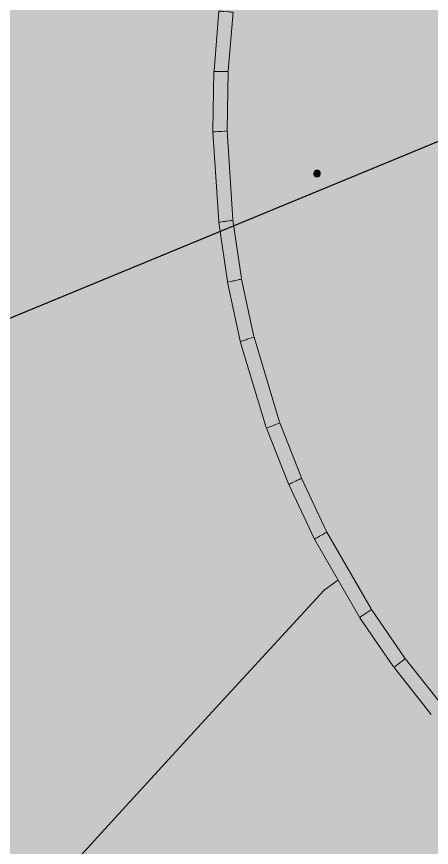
# Model space of a CAD drawing. Header units: millimetres. Extents: x -100577 to 287200, y -212120 to 238461.
# Drawn here: x 26389 to 27695, y 46189 to 48802 of the extents above; entities that cross this region are included whole.
import ezdxf

# ---------------------------------------------------------------- set-up
doc = ezdxf.new("R2010")
doc.units = ezdxf.units.MM
for name, color, linetype, lineweight in [('02_切断（家具）', 8, 'Continuous', 18), ('06_部屋の色', 8, 'Continuous', 0), ('11_見えがかり（家具）', 8, 'Continuous', 9)]:
    doc.layers.add(name, color=color, linetype=linetype, lineweight=lineweight)

msp = doc.modelspace()

# ---------------------------------------------------------------- hatches: boundary and pattern name
at = {"layer": '02_切断（家具）'}
msp.add_hatch(color=8, dxfattribs=at).paths.add_polyline_path([(27340.3, 48318.1), (27340.9, 48317.7), (27341.3, 48317.4), (27341.9, 48316.9), (27342.2, 48316.6), (27342.8, 48316), (27343.1, 48315.6), (27343.5, 48314.9), (27343.8, 48314.5), (27344.2, 48313.7), (27344.4, 48313.2), (27344.7, 48312.3), (27344.9, 48311.8), (27345.1, 48310.9), (27345.2, 48310.3), (27345.2, 48309.4), (27345.2, 48308.8), (27345.2, 48307.9), (27345.1, 48307.3), (27345, 48306.4), (27344.9, 48305.9), (27344.6, 48305.1), (27344.4, 48304.5), (27344.1, 48303.8), (27343.9, 48303.3), (27343.4, 48302.6), (27343.2, 48302.2), (27342.7, 48301.5), (27342.4, 48301.2), (27341.8, 48300.6), (27341.4, 48300.2), (27340.8, 48299.7), (27340.4, 48299.4), (27339.6, 48298.9), (27339.2, 48298.7), (27338.4, 48298.3), (27337.9, 48298.1), (27337, 48297.9), (27336.5, 48297.8), (27335.7, 48297.7), (27335.1, 48297.6), (27334.3, 48297.7), (27333.8, 48297.7), (27333, 48297.8), (27332.5, 48297.9), (27331.7, 48298.2), (27331.2, 48298.4), (27330.5, 48298.7), (27330.1, 48298.9), (27329.5, 48299.4), (27329.1, 48299.6), (27328.5, 48300.2), (27328.2, 48300.5), (27327.7, 48301.1), (27327.3, 48301.5), (27326.9, 48302.2), (27326.6, 48302.6), (27326.2, 48303.4), (27326, 48303.9), (27325.7, 48304.7), (27325.5, 48305.3), (27325.4, 48306.2), (27325.3, 48306.7), (27325.2, 48307.7), (27325.2, 48308.2), (27325.2, 48309.1), (27325.3, 48309.7), (27325.4, 48310.6), (27325.6, 48311.1), (27325.8, 48312), (27326, 48312.5), (27326.3, 48313.3), (27326.6, 48313.7), (27327, 48314.4), (27327.2, 48314.9), (27327.7, 48315.5), (27328, 48315.9), (27328.6, 48316.5), (27329, 48316.8), (27329.6, 48317.4), (27330, 48317.7), (27330.8, 48318.1), (27331.2, 48318.4), (27332.1, 48318.7), (27332.5, 48318.9), (27333.4, 48319.2), (27333.9, 48319.3), (27334.8, 48319.4), (27335.3, 48319.4), (27336.1, 48319.4), (27336.6, 48319.4), (27337.5, 48319.2), (27337.9, 48319.1), (27338.7, 48318.8), (27339.2, 48318.7), (27339.9, 48318.3)])
at = {"layer": '06_部屋の色', "true_color": 0xf6e3a4}
h = msp.add_hatch(color=8, dxfattribs=at)
h.paths.add_polyline_path([(15895.7, 43200.1), (16234.5, 43603.9), (16574.4, 44006.9), (14846.3, 45467.7), (18008.7, 50107.5), (18205.2, 50395.6), (18096.6, 50492.5), (18090.8, 50497.8), (18270.8, 50761.8), (18385, 50659.5), (18569.5, 50930.2), (18461.2, 51027.4), (18455.4, 51032.7), (18635.5, 51297), (18749.5, 51194.3), (18783.6, 51244.4), (18814.7, 51289.9), (20029.8, 53072.7), (19922.5, 53171.3), (19916.7, 53176.7), (20097.5, 53441.8), (20203.1, 53344.4), (20210.4, 53337.7), (20395.6, 53609.4), (20288.6, 53708.4), (20282.8, 53713.8), (20463.7, 53979.2), (20576.4, 53874.6), (20596, 53903.4), (21234.8, 54840.6), (21263.9, 54883.2), (21359.7, 55014.5), (21373.6, 55033.6), (21378.3, 55039.3), (21482.8, 55164.6), (21493.3, 55177.2), (21561.8, 55255.5), (21563.9, 55257.9), (21625.8, 55367.7), (21627.5, 55370.8), (21627.6, 55370.8), (21629.9, 55374.5), (21780.4, 55613.7), (21782.9, 55617), (21953.5, 55837.9), (21956.4, 55840.9), (22147.4, 56044.4), (22150.6, 56047.2), (22360.2, 56231.4), (22363.6, 56233.8), (22590, 56397), (22591.8, 56398.1), (22798.5, 56518.8), (22834.6, 56539.9), (23051.8, 56640.2), (23091.8, 56658.6), (23317.7, 56737.6), (23359.2, 56752.1), (23591.6, 56809), (23634.3, 56819.5), (23871.1, 56853.8), (23913.9, 56860), (23914.7, 56860.1), (23918.9, 56860.3), (24201.3, 56873.9), (24256.9, 56873.9), (26592.1, 56873.5), (26592.3, 57022), (26592.3, 57025.5), (30188.3, 57025), (30188.1, 56878.5), (30188.1, 56873), (30228.2, 56873), (30239.8, 56873), (33347.6, 56872.6), (33387.5, 56872.5), (33389.4, 56872.5), (33395.5, 56872.5), (33397.4, 56872.4), (33399.4, 56872.3), (33399.9, 56872.3), (33695.1, 56857.4), (33699.3, 56856.8), (33987.9, 56812.9), (33992, 56811.8), (34274.7, 56739.2), (34278.6, 56737.8), (34552.8, 56637.1), (34556.4, 56635.3), (34819.1, 56507.6), (34822.5, 56505.6), (35071.1, 56352.1), (35074.2, 56349.8), (35306.3, 56172), (35307.1, 56171.3), (35518.7, 55972.5), (35525, 55966.7), (35546.1, 55944.8), (35551.1, 55939.5), (35595.2, 55893.8), (35765.9, 55716.5), (38201.6, 53187.4), (38520.7, 52856), (38555.3, 52820.1), (38568.2, 52806.7), (38566, 52804.6), (38459.4, 52701.1), (38561.6, 52595.3), (38565, 52591.7), (38478.9, 52508), (37969.9, 52018.2), (37917.6, 51966.6), (37818.3, 52068.5), (37811.5, 52075.5), (37807.9, 52071.9), (37807.8, 52071.8), (37807.1, 52071.1), (37803.9, 52068), (37517.2, 51785.6), (37175.5, 51453.6), (37174.1, 51452.2), (37168.1, 51446.4), (36677.4, 50958.6), (36666.8, 50948), (36233.3, 50521), (36337.4, 50416.4), (36340.5, 50413.3), (36276.6, 50350.3), (35928, 49999), (35577, 49649.9), (35093, 49157.3), (34927.8, 48990.8), (34819.6, 49097.5), (34475.8, 48750.8), (34469.6, 48744.3), (34288.1, 48557.2), (34393.2, 48454.4), (34396.8, 48450.9), (34244.8, 48294.2), (33905.1, 47948.4), (33417, 47440), (32936.3, 46944.1), (32588.8, 46577.4), (32516.7, 46502.3), (32411.6, 46602.3), (32406.6, 46607.1), (32195, 46386.6), (32301.6, 46285.4), (32305.3, 46282), (32253.1, 46227.7), (31770.9, 45713.7), (31296, 45212.2), (31069.6, 44967.7), (30963.6, 45066.7), (30958.5, 45071.4), (30845.5, 44949.4), (30841.7, 44945.3), (30516.6, 44598.6), (30511.8, 44593.5), (30509.5, 44591.1), (30505.1, 44586.3), (30503.8, 44584.8), (30046.7, 44086.2), (30042.5, 44081.6), (29562.2, 43562.3), (29551.8, 43551), (29244.8, 43211.4), (29238.1, 43204.1), (28896.6, 42831.2), (28436.3, 42317.2), (28427.4, 42307.3), (28427.3, 42307.2), (28426.3, 42306.1), (27968.4, 41799.5), (27962.9, 41793.4), (27646.1, 41434.9), (27641.4, 41429.6), (27308.9, 41058), (27303.9, 41052.5), (26846.9, 40530.1), (26840, 40522.3), (26382.5, 40004.2), (26211.1, 39805.7), (26324, 39707.5), (26325.8, 39705.9), (26180.2, 39537.2), (25847.6, 39156.8), (25389.7, 38621), (24938.5, 38098.1), (24626.1, 37727.5), (24364.5, 37421.2), (23374.9, 38257.8), (23065.6, 38519.2), (23563.5, 39106.1), (24076.9, 39706.4), (24579.2, 40289.5), (25083.7, 40870.7), (22218.7, 43367), (21705, 42775.2), (21193.4, 42181.4), (20684.1, 41585.8), (20163.7, 40972.6), (20123.7, 40925.2), (22415.2, 38989.2), (21963.5, 38452.5), (21474.4, 37867.6), (21149.6, 37476.6), (20667.4, 36892.6), (20664.9, 36891), (20661.6, 36891.1), (14721.6, 41777.3), (14719.8, 41780.7), (14720.9, 41784.4), (15389.4, 42592.9)])
h.paths.add_polyline_path([(31135.5, 49518.8), (31065.3, 49596.5), (30990.2, 49669.4), (30910.4, 49737.2), (30826.3, 49799.7), (30738.4, 49856.5), (30647, 49907.4), (30552.3, 49952.3), (30455, 49990.9), (30355.4, 50023), (30253.8, 50048.6), (30150.9, 50067.4), (30046.9, 50079.5), (29942.3, 50084.8), (29837.6, 50083.2), (29733.3, 50074.7), (29629.6, 50059.5), (29527.3, 50037.5), (29426.6, 50008.9), (29327.9, 49973.7), (29231.8, 49932.1), (29138.7, 49884.4), (29048.8, 49830.7), (28962.7, 49771.2), (28880.6, 49706.2), (28802.9, 49635.9), (28730, 49560.8), (28662.2, 49481), (28599.7, 49397), (28542.9, 49309.1), (28491.9, 49217.6), (28447.1, 49123), (28408.5, 49025.7), (28376.3, 48926.1), (28350.8, 48824.5), (28331.9, 48721.5), (28319.9, 48617.5), (28314.6, 48512.9), (28316.2, 48408.3), (28324.6, 48303.9), (28339.9, 48200.3), (28361.9, 48097.9), (28390.5, 47997.2), (28425.7, 47898.6), (28467.2, 47802.5), (28515, 47709.3), (28568.7, 47619.5), (28628.2, 47533.3), (28693.2, 47451.2), (28763.4, 47373.5), (28838.6, 47300.7), (28918.3, 47232.9), (29002.4, 47170.4), (29090.3, 47113.5), (29181.7, 47062.6), (29276.4, 47017.7), (29373.7, 46979.1), (29473.3, 46947), (29574.9, 46921.4), (29677.9, 46902.6), (29781.9, 46890.5), (29886.5, 46885.3), (29991.1, 46886.9), (30095.5, 46895.3), (30199.1, 46910.6), (30301.4, 46932.5), (30402.1, 46961.2), (30500.8, 46996.4), (30596.9, 47037.9), (30690, 47085.6), (30779.9, 47139.4), (30866.1, 47198.9), (30948.1, 47263.8), (31025.8, 47334.1), (31098.7, 47409.2), (31166.5, 47489), (31229, 47573), (31285.8, 47660.9), (31336.8, 47752.4), (31381.7, 47847), (31420.2, 47944.3), (31452.4, 48044), (31477.9, 48145.5), (31496.8, 48248.5), (31508.9, 48352.5), (31514.1, 48457.1), (31512.5, 48561.8), (31504.1, 48666.1), (31488.8, 48769.7), (31466.8, 48872.1), (31438.2, 48972.8), (31403, 49071.4), (31361.5, 49167.5), (31313.8, 49260.7), (31260, 49350.6), (31200.5, 49436.7)], flags=0)

# ---------------------------------------------------------------- linework, layer by layer
at = {"layer": '02_切断（家具）'}
msp.add_lwpolyline([(27340.3, 48318.1), (27340.9, 48317.7), (27341.3, 48317.4), (27341.9, 48316.9), (27342.2, 48316.6), (27342.8, 48316), (27343.1, 48315.6), (27343.5, 48314.9), (27343.8, 48314.5), (27344.2, 48313.7), (27344.4, 48313.2), (27344.7, 48312.3), (27344.9, 48311.8), (27345.1, 48310.9), (27345.2, 48310.3), (27345.2, 48309.4), (27345.2, 48308.8), (27345.2, 48307.9), (27345.1, 48307.3), (27345, 48306.4), (27344.9, 48305.9), (27344.6, 48305.1), (27344.4, 48304.5), (27344.1, 48303.8), (27343.9, 48303.3), (27343.4, 48302.6), (27343.2, 48302.2), (27342.7, 48301.5), (27342.4, 48301.2), (27341.8, 48300.6), (27341.4, 48300.2), (27340.8, 48299.7), (27340.4, 48299.4), (27339.6, 48298.9), (27339.2, 48298.7), (27338.4, 48298.3), (27337.9, 48298.1), (27337, 48297.9), (27336.5, 48297.8), (27335.7, 48297.7), (27335.1, 48297.6), (27334.3, 48297.7), (27333.8, 48297.7), (27333, 48297.8), (27332.5, 48297.9), (27331.7, 48298.2), (27331.2, 48298.4), (27330.5, 48298.7), (27330.1, 48298.9), (27329.5, 48299.4), (27329.1, 48299.6), (27328.5, 48300.2), (27328.2, 48300.5), (27327.7, 48301.1), (27327.3, 48301.5), (27326.9, 48302.2), (27326.6, 48302.6), (27326.2, 48303.4), (27326, 48303.9), (27325.7, 48304.7), (27325.5, 48305.3), (27325.4, 48306.2), (27325.3, 48306.7), (27325.2, 48307.7), (27325.2, 48308.2), (27325.2, 48309.1), (27325.3, 48309.7), (27325.4, 48310.6), (27325.6, 48311.1), (27325.8, 48312), (27326, 48312.5), (27326.3, 48313.3), (27326.6, 48313.7), (27327, 48314.4), (27327.2, 48314.9), (27327.7, 48315.5), (27328, 48315.9), (27328.6, 48316.5), (27329, 48316.8), (27329.6, 48317.4), (27330, 48317.7), (27330.8, 48318.1), (27331.2, 48318.4), (27332.1, 48318.7), (27332.5, 48318.9), (27333.4, 48319.2), (27333.9, 48319.3), (27334.8, 48319.4), (27335.3, 48319.4), (27336.1, 48319.4), (27336.6, 48319.4), (27337.5, 48319.2), (27337.9, 48319.1), (27338.7, 48318.8), (27339.2, 48318.7), (27339.9, 48318.3), (27340.3, 48318.1)], dxfattribs=at)
at = {"layer": '11_見えがかり（家具）'}
for points in [[(27010.6, 48632.1), (27026.2, 48819.7), (27029.9, 48819.4), (27033.7, 48819.1), (27037.4, 48818.8)], [(27037.4, 48818.8), (27041.2, 48818.5), (27056.1, 48817.2), (27059.8, 48816.9), (27063.6, 48816.6), (27067.3, 48816.3), (27071.1, 48816), (27055.7, 48631.3)], [(27007.2, 48441.5), (27010.5, 48630.1), (27014.2, 48630), (27018, 48630), (27021.7, 48629.9)], [(27021.7, 48629.9), (27029.2, 48629.8), (27033, 48629.7), (27036.7, 48629.7), (27040.5, 48629.6), (27044.2, 48629.5), (27048, 48629.5), (27051.7, 48629.4), (27055.5, 48629.3), (27052.3, 48444.4)], [(27025.4, 48157.1), (27007.2, 48439.5), (27014.7, 48440), (27022.2, 48440.5)], [(27022.2, 48440.5), (27029.7, 48441), (27033.4, 48441.2), (27044.7, 48441.9), (27052.2, 48442.4), (27070.1, 48163.7)], [(27036.8, 48156.8), (27040.5, 48157.3), (27044.2, 48157.9), (27047.9, 48158.4), (27051.6, 48159), (27059, 48160.1), (27062.7, 48160.6), (27066.5, 48161.2), (27070.2, 48161.7), (27097.2, 47978.4)], [(27053.1, 47968.9), (27025.6, 48155.1), (27029.4, 48155.7), (27036.8, 48156.8)], [(27093, 47782.5), (27053.4, 47966.9), (27057.1, 47967.7), (27064.4, 47969.3)], [(27064.4, 47969.3), (27068.1, 47970.1), (27071.7, 47970.9), (27075.4, 47971.6), (27079.1, 47972.4), (27082.7, 47973.2), (27086.4, 47974), (27090.1, 47974.8), (27093.7, 47975.6), (27097.4, 47976.4), (27136.3, 47795.5)], [(27175.4, 47509.7), (27093.5, 47780.6), (27097.1, 47781.6), (27100.7, 47782.7), (27111.5, 47786)], [(27111.5, 47786), (27115.1, 47787.1), (27129.4, 47791.4), (27133, 47792.5), (27136.6, 47793.6), (27217.4, 47526.2)], [(27245, 47332.6), (27176, 47507.8), (27179.5, 47509.2), (27207.4, 47520.2)], [(27207.4, 47520.2), (27210.9, 47521.5), (27217.9, 47524.3), (27285.8, 47351.9)], [(27326.3, 47160.2), (27245.8, 47330.8), (27249.2, 47332.4), (27252.6, 47334), (27256, 47335.6)], [(27256, 47335.6), (27269.5, 47342), (27272.9, 47343.6), (27276.3, 47345.2), (27279.7, 47346.8), (27283.1, 47348.4), (27286.5, 47350), (27365.4, 47182.7)], [(27336.9, 47164), (27340.2, 47165.9), (27343.4, 47167.8), (27346.7, 47169.6), (27353.2, 47173.4), (27356.4, 47175.3), (27362.9, 47179), (27366.2, 47180.9), (27505.5, 46938.9)], [(27468.4, 46913.2), (27327.2, 47158.4), (27330.4, 47160.3), (27336.9, 47164)], [(25418.2, 44635.3), (25605.9, 45078), (25954.1, 45464), (26653.9, 46232.6), (27005.1, 46615.7), (27357.6, 46997.7), (27400, 47028)], [(27475.6, 46915.8), (27478.7, 46917.9), (27481.8, 46920), (27484.9, 46922.2), (27491.1, 46926.4), (27494.1, 46928.6), (27497.2, 46930.7), (27500.3, 46932.8), (27503.4, 46935), (27506.5, 46937.1), (27611.8, 46784.6)], [(27576.4, 46756.6), (27469.5, 46911.5), (27472.5, 46913.7), (27475.6, 46915.8)], [(27586.4, 46762), (27589.4, 46764.3), (27598.2, 46771.3), (27601.1, 46773.6), (27604.1, 46775.9), (27607, 46778.3), (27609.9, 46780.6), (27612.9, 46782.9), (27727.7, 46637.9)], [(27694.7, 46607.1), (27577.6, 46755), (27580.5, 46757.3), (27583.5, 46759.6), (27586.4, 46762)]]:
    msp.add_lwpolyline(points, dxfattribs=at)
at = {"layer": '45_吹抜'}
msp.add_lwpolyline([(28324.8, 48660.3), (20031.8, 45240.6)], dxfattribs=at)

doc.saveas('drawing.dxf')
